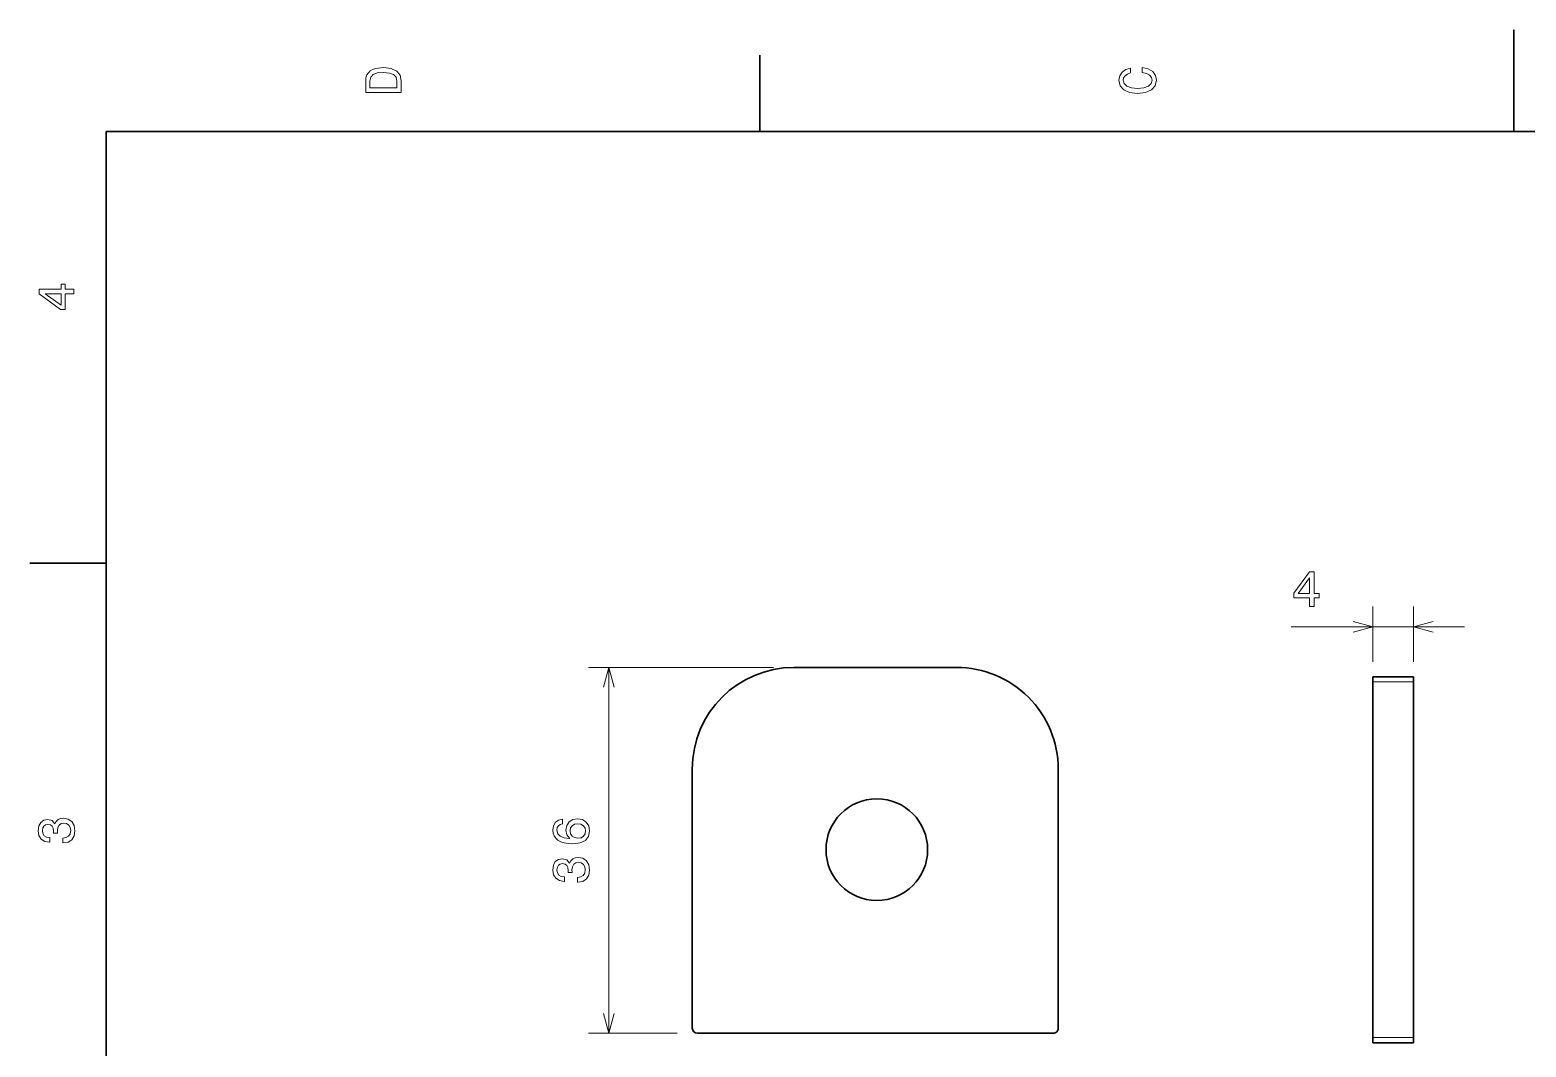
# Model space of a CAD drawing. Extents: x 0 to 297, y 0 to 210.
# Drawn here: x 2.5 to 149.7, y 109.9 to 210 of the extents above; entities that cross this region are included whole.
import ezdxf

# ---------------------------------------------------------------- set-up
doc = ezdxf.new("R2010")
doc.units = 0

msp = doc.modelspace()

# ---------------------------------------------------------------- linework, layer by layer
at = {"color": 7, "lineweight": 35, "ltscale": 0.25}
msp.add_line((148.5, 200), (148.5, 210), dxfattribs=at)
at = {"color": 7, "lineweight": 35, "ltscale": 0.1875}
for p, q in [((74.300003, 200), (74.300003, 207.5)), ((10, 157.5), (2.5, 157.5))]:
    msp.add_line(p, q, dxfattribs=at)
at = {"color": 7, "lineweight": 35}
for p, q in [((287, 200), (10, 200)), ((10, 200), (10, 10)), ((134.634308, 110.819733), (134.634308, 145.819733)), ((138.634308, 110.819733), (138.634308, 145.819733)), ((67.667374, 137.252213), (67.667374, 111.752213)), ((103.667374, 111.752213), (103.667374, 137.252213)), ((68.167374, 111.252213), (103.167374, 111.252213))]:
    msp.add_line(p, q, dxfattribs=at)
at = {"color": 7, "lineweight": 13, "ltscale": 0.135641}
for p, q in [((134.634308, 147.819733), (134.634308, 153.245377)), ((138.634308, 147.819733), (138.634308, 153.245377))]:
    msp.add_line(p, q, dxfattribs=at)
at = {"color": 7, "lineweight": 13, "ltscale": 0.425901}
msp.add_line((143.634308, 151.245377), (126.598282, 151.245377), dxfattribs=at)
at = {"color": 7, "lineweight": 13, "ltscale": 0.455075}
msp.add_line((75.667374, 147.252213), (57.464355, 147.252213), dxfattribs=at)
at = {"color": 7, "lineweight": 13}
msp.add_line((59.464355, 111.252213), (59.464355, 147.252213), dxfattribs=at)
at = {"color": 7, "lineweight": 35, "ltscale": 0.4}
msp.add_line((93.667374, 147.252213), (77.667374, 147.252213), dxfattribs=at)
at = {"color": 7, "lineweight": 35, "ltscale": 0.1}
for p, q in [((138.634308, 146.319733), (134.634308, 146.319733)), ((138.634308, 110.319733), (134.634308, 110.319733))]:
    msp.add_line(p, q, dxfattribs=at)
at = {"color": 7, "lineweight": 35, "ltscale": 0.0125}
for p, q in [((134.634308, 146.319733), (134.634308, 145.819733)), ((138.634308, 146.319733), (138.634308, 145.819733)), ((134.634308, 110.819733), (134.634308, 110.319733)), ((138.634308, 110.819733), (138.634308, 110.319733))]:
    msp.add_line(p, q, dxfattribs=at)
at = {"color": 7, "lineweight": 13, "ltscale": 0.1}
for p, q in [((138.634308, 145.819733), (134.634308, 145.819733)), ((138.634308, 110.819733), (134.634308, 110.819733))]:
    msp.add_line(p, q, dxfattribs=at)
at = {"color": 7, "lineweight": 13, "ltscale": 0.217575}
msp.add_line((66.167374, 111.252213), (57.464355, 111.252213), dxfattribs=at)
at = {"color": 7, "lineweight": 13}
for points in [[(35.533215, 204.994965), (35.533215, 203.829971), (39.033215, 203.829971), (39.033215, 204.994965), (38.922264, 205.544678), (38.584366, 205.953171), (38.034657, 206.205338), (37.283215, 206.296112), (36.516644, 206.215424), (36.21405, 206.114563), (35.971977, 205.973343), (35.644165, 205.56485), (35.563473, 205.297562)], [(111.93206, 205.817017), (112.35569, 205.716141), (112.658287, 205.549713), (112.844887, 205.317734), (112.905403, 205.045395), (112.814629, 204.71759), (112.54229, 204.460388), (112.098488, 204.28891), (111.483215, 204.233429), (110.872986, 204.28891), (110.424141, 204.455338), (110.151802, 204.71254), (110.055984, 205.045395), (110.106415, 205.287476), (110.247627, 205.494247), (110.474571, 205.655624), (110.787247, 205.766571), (110.787247, 206.245682), (110.308144, 206.094391), (109.94503, 205.832138), (109.718086, 205.474075), (109.637398, 205.045395), (109.763474, 204.510818), (110.116501, 204.10231), (110.696472, 203.840057), (111.483215, 203.749283), (112.269958, 203.840057), (112.84993, 204.10231), (113.208, 204.510818), (113.329041, 205.045395), (113.233215, 205.51442), (112.965927, 205.892654), (112.527161, 206.159943), (111.93206, 206.301163)], [(35.951801, 204.959656), (36.027451, 205.342941), (36.259438, 205.605194), (36.672985, 205.761536), (37.283215, 205.811966), (37.873272, 205.756485), (38.286816, 205.600143), (38.533936, 205.332855), (38.614628, 204.959656), (38.614628, 204.298996), (35.951801, 204.298996)], [(6.833213, 184.02739), (6.833213, 184.481277), (5.965778, 184.481277), (5.965778, 184.98056), (5.56232, 184.98056), (5.56232, 184.481277), (3.408862, 184.481277), (3.408862, 184.022339), (5.521974, 182.489197), (5.965778, 182.489197), (5.965778, 184.02739)], [(5.56232, 182.912827), (3.993876, 184.02739), (5.56232, 184.02739)], [(128.393677, 153.245377), (128.847565, 153.245377), (128.847565, 154.112808), (129.346848, 154.112808), (129.346848, 154.516266), (128.847565, 154.516266), (128.847565, 156.669724), (128.388626, 156.669724), (126.855492, 154.55661), (126.855492, 154.112808), (128.393677, 154.112808)], [(127.279121, 154.516266), (128.393677, 156.084717), (128.393677, 154.516266)], [(5.73379, 129.979111), (5.769093, 129.979111), (6.253242, 130.059799), (6.616354, 130.296829), (6.848343, 130.670029), (6.934078, 131.164276), (6.848343, 131.688766), (6.626441, 132.082138), (6.273415, 132.334305), (5.819525, 132.425079), (5.521974, 132.384735), (5.279899, 132.273788), (5.0933, 132.092224), (4.957133, 131.850143), (4.684798, 132.177963), (4.251081, 132.293961), (3.857709, 132.218307), (3.560158, 132.00145), (3.373559, 131.648422), (3.307997, 131.164276), (3.388689, 130.710388), (3.610591, 130.362396), (3.963617, 130.135452), (4.432637, 130.059799), (4.46794, 130.059799), (4.46794, 130.508652), (4.145173, 130.548996), (3.913184, 130.680115), (3.771974, 130.891937), (3.721542, 131.189484), (3.761888, 131.451736), (3.867795, 131.643372), (4.039265, 131.759369), (4.271254, 131.804764), (4.518372, 131.759369), (4.684798, 131.638336), (4.785663, 131.426514), (4.815922, 131.139053), (4.810879, 130.942368), (5.209294, 130.942368), (5.199208, 131.189484), (5.244596, 131.507217), (5.365634, 131.744247), (5.56232, 131.885452), (5.819525, 131.935883), (6.112032, 131.880417), (6.328891, 131.734161), (6.465058, 131.502167), (6.510447, 131.194534), (6.460014, 130.876801), (6.308718, 130.644821), (6.066643, 130.498566), (5.73379, 130.443085)], [(54.90744, 132.330597), (54.498936, 132.234772), (54.196342, 132.012878), (54.0047, 131.669937), (53.93914, 131.226135), (53.974442, 130.928589), (54.070263, 130.671371), (54.226604, 130.444427), (54.448505, 130.252792), (54.725883, 130.101486), (55.063778, 129.99054), (55.462193, 129.919937), (55.911041, 129.899765), (56.627178, 129.980453), (57.146633, 130.22757), (57.459312, 130.625992), (57.56522, 131.170654), (57.474442, 131.659851), (57.237411, 132.033051), (56.864212, 132.275116), (56.390148, 132.360855), (55.911041, 132.275116), (55.542885, 132.043137), (55.310898, 131.685059), (55.230206, 131.241257), (55.33107, 130.762161), (55.618534, 130.404083), (55.063778, 130.479736), (54.665363, 130.641113), (54.428333, 130.888229), (54.347641, 131.231171), (54.387985, 131.483337), (54.493893, 131.674988), (54.670406, 131.801056), (54.90744, 131.866623)], [(56.395191, 131.871674), (56.712914, 131.816193), (56.95499, 131.674988), (57.116371, 131.448029), (57.166805, 131.165619), (57.116371, 130.868057), (56.960033, 130.641113), (56.717957, 130.494858), (56.400234, 130.449478), (56.087555, 130.499908), (55.850521, 130.641113), (55.699226, 130.873108), (55.643749, 131.185791), (55.699226, 131.458115), (55.845478, 131.674988), (56.082512, 131.816193)], [(56.364933, 126.113312), (56.400234, 126.113312), (56.884384, 126.194), (57.247498, 126.43103), (57.479485, 126.80423), (57.56522, 127.298462), (57.479485, 127.82296), (57.257584, 128.216339), (56.904556, 128.468491), (56.450668, 128.559265), (56.153118, 128.518921), (55.911041, 128.407974), (55.724442, 128.226425), (55.588276, 127.984344), (55.315941, 128.312149), (54.882221, 128.428146), (54.48885, 128.352509), (54.191299, 128.135651), (54.0047, 127.782616), (53.93914, 127.298462), (54.019833, 126.844574), (54.241734, 126.496597), (54.594757, 126.269646), (55.063778, 126.194), (55.099083, 126.194), (55.099083, 126.642845), (54.776314, 126.683197), (54.544327, 126.814316), (54.403118, 127.026131), (54.352684, 127.323685), (54.393028, 127.58593), (54.498936, 127.777573), (54.670406, 127.89357), (54.902397, 127.938957), (55.149513, 127.89357), (55.315941, 127.77253), (55.416805, 127.560715), (55.447063, 127.273254), (55.44202, 127.076569), (55.840435, 127.076569), (55.830349, 127.323685), (55.87574, 127.641403), (55.996777, 127.878433), (56.193462, 128.019653), (56.450668, 128.070084), (56.743176, 128.014603), (56.960033, 127.868347), (57.096199, 127.63636), (57.14159, 127.328728), (57.091156, 127.011002), (56.939861, 126.779015), (56.697784, 126.632759), (56.364933, 126.577286)]]:
    msp.add_lwpolyline(points, close=True, dxfattribs=at)
for points in [[(132.702454, 150.727737), (134.634308, 151.245377), (132.702454, 151.763016)], [(140.566162, 151.763016), (138.634308, 151.245377), (140.566162, 150.727737)], [(59.981995, 145.320358), (59.464355, 147.252213), (58.946716, 145.320358)], [(58.946716, 113.184067), (59.464355, 111.252213), (59.981995, 113.184067)]]:
    msp.add_lwpolyline(points, dxfattribs=at)
at = {"color": 7, "lineweight": 35}
msp.add_circle((85.822678, 129.32103), 5, dxfattribs=at)
for centre, radius, start, end in [((77.667374, 137.252213), 10, 90.000003, 179.999995), ((93.667374, 137.252213), 10, 360, 90.000003), ((68.167374, 111.752213), 0.5, 180.000005, 269.999997), ((103.167374, 111.752213), 0.5, 269.999997, 360)]:
    msp.add_arc(centre, radius, start, end, dxfattribs=at)

doc.saveas('drawing.dxf')
